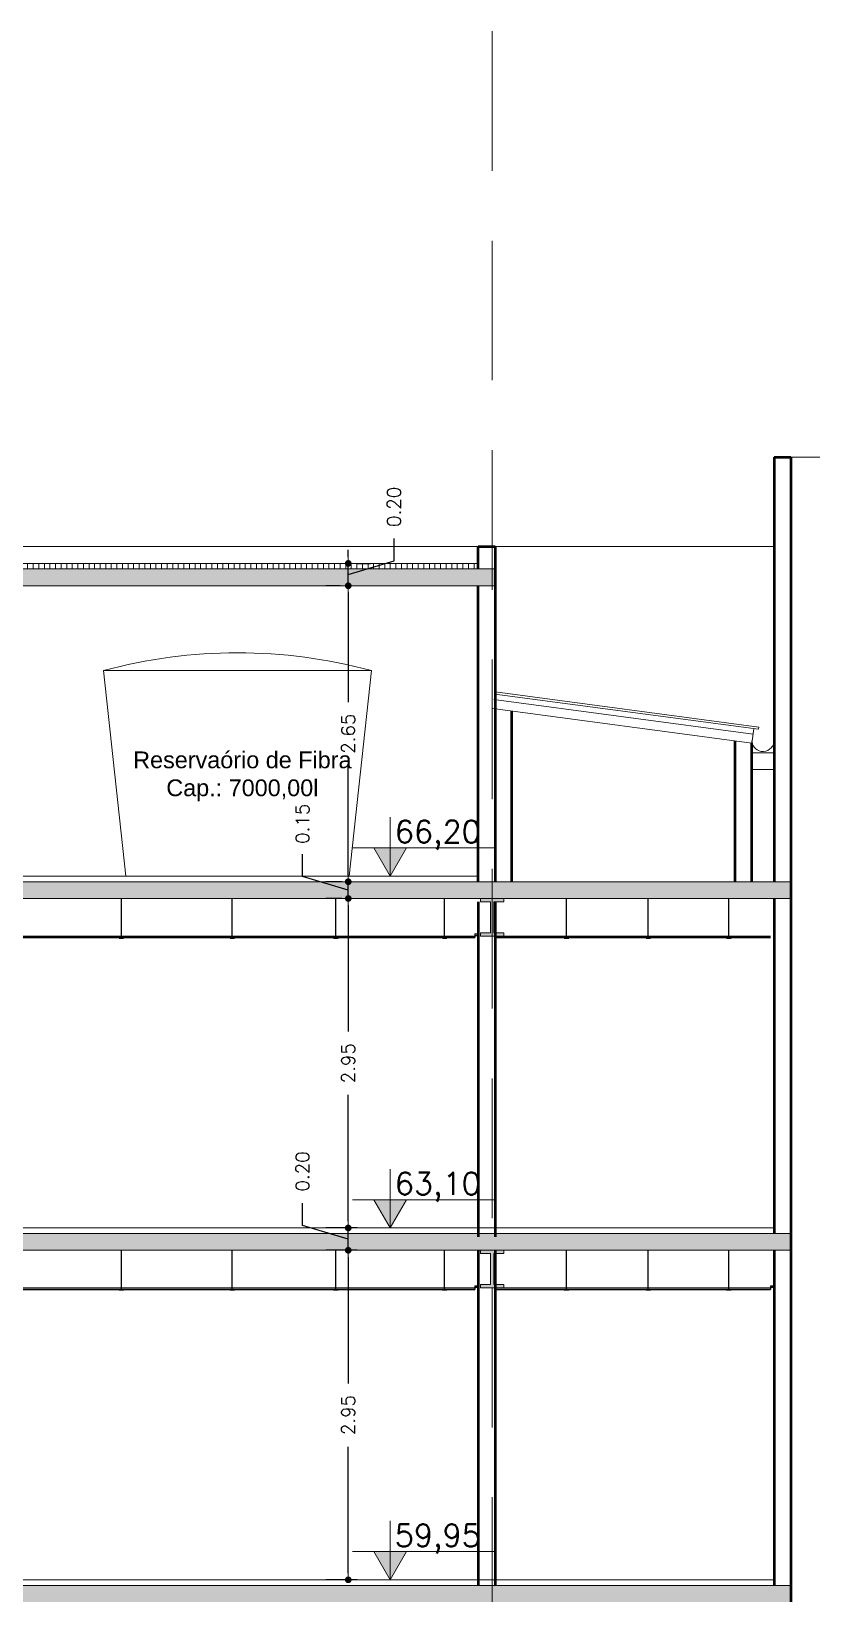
# Model space of a CAD drawing. Header units: millimetres. Extents: x 1135 to 1350, y 205 to 283.
# Drawn here: x 1310.6 to 1317.59, y 266.53 to 280.51 of the extents above; entities that cross this region are included whole.
import ezdxf

# ---------------------------------------------------------------- set-up
doc = ezdxf.new("R2010")
doc.units = ezdxf.units.MM
doc.header["$LTSCALE"] = 10
doc.header["$PDMODE"] = 1
doc.linetypes.add('DASHED2', pattern=[0.375, 0.25, -0.125])
doc.layers.get('0').update_dxf_attribs({"color": 90})
doc.layers.add('CIEL', color=8, linetype='Continuous')
doc.layers.add('FONDO', color=8, linetype='Continuous')
for name, color, linetype, lineweight in [('COTA', 90, 'Continuous', 9), ('HACHT', 90, 'Continuous', 9), ('linha estutura', 252, 'Continuous', 13), ('PAREDES 2', 50, 'Continuous', 50), ('pn 02', 16, 'Continuous', 20), ('PN-01', 90, 'Continuous', 13)]:
    doc.layers.add(name, color=color, linetype=linetype, lineweight=lineweight)
doc.styles.get("Standard").update_dxf_attribs({"font": 'simplex.shx'})
doc.dimstyles.new('1-100', dxfattribs={"dimtxt": 0.12, "dimasz": 0.06, "dimexe": 0.2, "dimexo": 0.1, "dimgap": 0.1, "dimtad": 0, "dimzin": 0, "dimdsep": 46, "dimtxsty": 'Standard', "dimblk": 'DOT', "dimcen": 0.09, "dimclrd": 90, "dimclre": 90, "dimclrt": 16, "dimadec": 0, "dimazin": 0, "dimtfac": 1, "dimtofl": 0, "dimtmove": 0, "dimatfit": 3, "dimldrblk": 'DOT', "dimfxl": 0, "dimtolj": 1, "dimtzin": 0, "dimarcsym": 0})

# ---------------------------------------------------------------- blocks, each defined once
blk = doc.blocks.new('_DOT')
at = {"color": 0, "linetype": 'ByBlock'}
blk.add_line((-0.5, 0), (-1, 0), dxfattribs=at)
at = {"color": 0, "linetype": 'ByBlock', "const_width": 0.5}
blk.add_lwpolyline([(-0.25, 0, 1), (0.25, 0, 1)], format="xyb", close=True, dxfattribs=at)
blk = doc.blocks.new('*D91')
at = {"layer": 'COTA', "color": 90, "lineweight": -2}
for p, q in [((1313.518, 269.6), (1313.239, 269.6)), ((1313.439, 269.54), (1313.439, 268.408)), ((1313.439, 266.71), (1313.439, 267.842)), ((1313.518, 266.65), (1313.239, 266.65))]:
    blk.add_line(p, q, dxfattribs=at)
at = {"layer": 'Defpoints', "color": 0}
for p in [(1313.439, 269.6), (1313.618, 269.6), (1313.618, 266.65)]:
    blk.add_point(p, dxfattribs=at)
at = {"layer": 'COTA', "color": 90, "lineweight": -2, "xscale": 0.06, "yscale": 0.06, "zscale": 0.06}
for p, rotation in [((1313.439, 269.6), 90), ((1313.439, 266.65), 270)]:
    blk.add_blockref('_DOT', p, dxfattribs=dict(at, rotation=rotation))
at = {"layer": 'COTA', "color": 16, "insert": (1313.439, 268.125), "char_height": 0.12, "attachment_point": 5, "rotation": 90}
blk.add_mtext('\\A1;2.95', dxfattribs=at)
blk = doc.blocks.new('*D92')
at = {"layer": 'COTA', "color": 90, "lineweight": -2}
for p, q in [((1313.029, 269.823), (1313.029, 270.023)), ((1313.439, 269.86), (1313.439, 269.92)), ((1313.439, 269.7), (1313.029, 269.823)), ((1313.518, 269.8), (1313.239, 269.8)), ((1313.439, 269.6), (1313.439, 269.8)), ((1313.518, 269.6), (1313.239, 269.6)), ((1313.439, 269.54), (1313.439, 269.48))]:
    blk.add_line(p, q, dxfattribs=at)
at = {"layer": 'Defpoints', "color": 0}
for p in [(1313.439, 269.8), (1313.618, 269.8), (1313.618, 269.6)]:
    blk.add_point(p, dxfattribs=at)
at = {"layer": 'COTA', "color": 90, "lineweight": -2, "xscale": 0.06, "yscale": 0.06, "zscale": 0.06}
for p, rotation in [((1313.439, 269.8), 270), ((1313.439, 269.6), 90)]:
    blk.add_blockref('_DOT', p, dxfattribs=dict(at, rotation=rotation))
at = {"layer": 'COTA', "color": 16, "insert": (1313.029, 270.306), "char_height": 0.12, "attachment_point": 5, "rotation": 90}
blk.add_mtext('\\A1;0.20', dxfattribs=at)
blk = doc.blocks.new('*D93')
at = {"layer": 'COTA', "color": 90, "lineweight": -2}
for p, q in [((1313.381, 272.75), (1313.239, 272.75)), ((1313.439, 272.69), (1313.439, 271.558)), ((1313.439, 269.86), (1313.439, 270.992)), ((1313.518, 269.8), (1313.239, 269.8))]:
    blk.add_line(p, q, dxfattribs=at)
at = {"layer": 'Defpoints', "color": 0}
for p in [(1313.439, 272.75), (1313.481, 272.75), (1313.618, 269.8)]:
    blk.add_point(p, dxfattribs=at)
at = {"layer": 'COTA', "color": 90, "lineweight": -2, "xscale": 0.06, "yscale": 0.06, "zscale": 0.06}
for p, rotation in [((1313.439, 272.75), 90), ((1313.439, 269.8), 270)]:
    blk.add_blockref('_DOT', p, dxfattribs=dict(at, rotation=rotation))
at = {"layer": 'COTA', "color": 16, "insert": (1313.439, 271.275), "char_height": 0.12, "attachment_point": 5, "rotation": 90}
blk.add_mtext('\\A1;2.95', dxfattribs=at)
blk = doc.blocks.new('*D94')
at = {"layer": 'COTA', "color": 90, "lineweight": -2}
for p, q in [((1313.029, 272.948), (1313.029, 273.148)), ((1313.439, 272.825), (1313.029, 272.948)), ((1313.439, 272.96), (1313.439, 273.02)), ((1313.381, 272.9), (1313.239, 272.9)), ((1313.439, 272.75), (1313.439, 272.9)), ((1313.381, 272.75), (1313.239, 272.75)), ((1313.439, 272.69), (1313.439, 272.63))]:
    blk.add_line(p, q, dxfattribs=at)
at = {"layer": 'Defpoints', "color": 0}
for p in [(1313.439, 272.9), (1313.481, 272.9), (1313.481, 272.75)]:
    blk.add_point(p, dxfattribs=at)
at = {"layer": 'COTA', "color": 90, "lineweight": -2, "xscale": 0.06, "yscale": 0.06, "zscale": 0.06}
for p, rotation in [((1313.439, 272.9), 270), ((1313.439, 272.75), 90)]:
    blk.add_blockref('_DOT', p, dxfattribs=dict(at, rotation=rotation))
at = {"layer": 'COTA', "color": 16, "insert": (1313.029, 273.419), "char_height": 0.12, "attachment_point": 5, "rotation": 90}
blk.add_mtext('\\A1;0.15', dxfattribs=at)
blk = doc.blocks.new('*D95')
at = {"layer": 'COTA', "color": 90, "lineweight": -2}
for p, q in [((1313.367, 275.55), (1313.239, 275.55)), ((1313.439, 275.49), (1313.439, 274.508)), ((1313.439, 272.96), (1313.439, 273.942)), ((1313.381, 272.9), (1313.239, 272.9))]:
    blk.add_line(p, q, dxfattribs=at)
at = {"layer": 'Defpoints', "color": 0}
for p in [(1313.439, 275.55), (1313.467, 275.55), (1313.481, 272.9)]:
    blk.add_point(p, dxfattribs=at)
at = {"layer": 'COTA', "color": 90, "lineweight": -2, "xscale": 0.06, "yscale": 0.06, "zscale": 0.06}
for p, rotation in [((1313.439, 275.55), 90), ((1313.439, 272.9), 270)]:
    blk.add_blockref('_DOT', p, dxfattribs=dict(at, rotation=rotation))
at = {"layer": 'COTA', "color": 16, "insert": (1313.439, 274.225), "char_height": 0.12, "attachment_point": 5, "rotation": 90}
blk.add_mtext('\\A1;2.65', dxfattribs=at)
blk = doc.blocks.new('*D96')
at = {"layer": 'COTA', "color": 90, "lineweight": -2}
for p, q in [((1313.439, 275.81), (1313.439, 275.87)), ((1313.849, 275.773), (1313.849, 275.973)), ((1313.439, 275.65), (1313.849, 275.773)), ((1313.439, 275.55), (1313.439, 275.75)), ((1313.516, 275.75), (1313.639, 275.75)), ((1313.367, 275.55), (1313.239, 275.55)), ((1313.439, 275.49), (1313.439, 275.43))]:
    blk.add_line(p, q, dxfattribs=at)
at = {"layer": 'Defpoints', "color": 0}
for p in [(1313.416, 275.75), (1313.439, 275.75), (1313.467, 275.55)]:
    blk.add_point(p, dxfattribs=at)
at = {"layer": 'COTA', "color": 90, "lineweight": -2, "xscale": 0.06, "yscale": 0.06, "zscale": 0.06}
for p, rotation in [((1313.439, 275.75), 270), ((1313.439, 275.55), 90)]:
    blk.add_blockref('_DOT', p, dxfattribs=dict(at, rotation=rotation))
at = {"layer": 'COTA', "color": 16, "insert": (1313.849, 276.256), "char_height": 0.12, "attachment_point": 5, "rotation": 90}
blk.add_mtext('\\A1;0.20', dxfattribs=at)

msp = doc.modelspace()

# ---------------------------------------------------------------- hatches: boundary and pattern name
at = {"layer": 'HACHT'}
h = msp.add_hatch(color=256, dxfattribs=at)
h.paths.add_polyline_path([(1306.599, 269.75), (1306.599, 269.6), (1306.809, 269.6), (1317.404, 269.6), (1317.404, 269.75)])
h.paths.add_polyline_path([(1317.404, 272.9), (1303.627, 272.9, -0.041743), (1303.61, 272.9), (1303.268, 272.9), (1303.268, 272.75), (1317.404, 272.75)])
h.paths.add_polyline_path([(1303.987, 269.75), (1303.268, 269.75), (1303.268, 269.6), (1303.671, 269.6, -0.263734), (1303.675, 269.6), (1303.987, 269.6)])
h.paths.add_polyline_path([(1324.6, 271.318), (1325.479, 271.318), (1325.479, 271.468), (1324.279, 271.468), (1324.279, 271.282), (1324.009, 271.282), (1324.009, 271.097), (1323.739, 271.097), (1323.739, 270.912), (1323.469, 270.912), (1323.469, 270.726), (1323.199, 270.726), (1323.199, 270.541), (1322.929, 270.541), (1322.929, 270.356), (1322.659, 270.356), (1322.659, 270.171), (1322.389, 270.171), (1322.389, 269.985), (1322.119, 269.985), (1322.119, 269.75), (1318.229, 269.75), (1318.229, 269.55), (1322.024, 269.55)])
h.paths.add_polyline_path([(1325.729, 272.9), (1318.229, 272.9), (1318.229, 272.75), (1325.729, 272.75)])
h.paths.add_polyline_path([(1325.729, 275.7), (1318.229, 275.7), (1318.229, 275.55), (1325.729, 275.55)])
h.paths.add_polyline_path([(1314.754, 275.7), (1306.709, 275.7), (1306.709, 275.55), (1314.754, 275.55)])
h = msp.add_hatch(color=256, dxfattribs=at)
h.paths.add_polyline_path([(1324.6, 252.418), (1325.479, 252.418), (1325.479, 252.568), (1324.279, 252.568), (1324.279, 252.382), (1324.009, 252.382), (1324.009, 252.197), (1323.739, 252.197), (1323.739, 252.012), (1323.469, 252.012), (1323.469, 251.826), (1323.199, 251.826), (1323.199, 251.641), (1322.929, 251.641), (1322.929, 251.456), (1322.659, 251.456), (1322.659, 251.271), (1322.389, 251.271), (1322.389, 251.085), (1322.119, 251.085), (1322.119, 250.85), (1318.229, 250.85), (1318.229, 250.65), (1322.024, 250.65)])
h.paths.add_polyline_path([(1324.6, 255.568), (1325.479, 255.568), (1325.479, 255.718), (1324.279, 255.718), (1324.279, 255.532), (1324.009, 255.532), (1324.009, 255.347), (1323.739, 255.347), (1323.739, 255.162), (1323.469, 255.162), (1323.469, 254.976), (1323.199, 254.976), (1323.199, 254.791), (1322.929, 254.791), (1322.929, 254.606), (1322.659, 254.606), (1322.659, 254.421), (1322.389, 254.421), (1322.389, 254.235), (1322.119, 254.235), (1322.119, 254), (1318.229, 254), (1318.229, 253.85), (1322.024, 253.85), (1322.097, 253.85)])
h.paths.add_polyline_path([(1324.6, 258.718), (1325.479, 258.718), (1325.479, 258.868), (1324.279, 258.868), (1324.279, 258.682), (1324.009, 258.682), (1324.009, 258.497), (1323.739, 258.497), (1323.739, 258.312), (1323.469, 258.312), (1323.469, 258.126), (1323.199, 258.126), (1323.199, 257.941), (1322.929, 257.941), (1322.929, 257.756), (1322.659, 257.756), (1322.659, 257.571), (1322.389, 257.571), (1322.389, 257.385), (1322.119, 257.385), (1322.119, 257.15), (1318.229, 257.15), (1318.229, 256.95), (1322.024, 256.95)])
h.paths.add_polyline_path([(1324.6, 261.868), (1325.479, 261.868), (1325.479, 262.018), (1324.279, 262.018), (1324.279, 261.832), (1324.009, 261.832), (1324.009, 261.647), (1323.739, 261.647), (1323.739, 261.462), (1323.469, 261.462), (1323.469, 261.276), (1323.199, 261.276), (1323.199, 261.091), (1322.929, 261.091), (1322.929, 260.906), (1322.659, 260.906), (1322.659, 260.721), (1322.389, 260.721), (1322.389, 260.535), (1322.119, 260.535), (1322.119, 260.3), (1318.229, 260.3), (1318.229, 260.15), (1322.024, 260.15), (1322.097, 260.15)])
h.paths.add_polyline_path([(1324.6, 265.018), (1325.479, 265.018), (1325.479, 265.168), (1324.279, 265.168), (1324.279, 264.982), (1324.009, 264.982), (1324.009, 264.797), (1323.739, 264.797), (1323.739, 264.612), (1323.469, 264.612), (1323.469, 264.426), (1323.199, 264.426), (1323.199, 264.241), (1322.929, 264.241), (1322.929, 264.056), (1322.659, 264.056), (1322.659, 263.871), (1322.389, 263.871), (1322.389, 263.685), (1322.119, 263.685), (1322.119, 263.45), (1318.229, 263.45), (1318.229, 263.25), (1322.024, 263.25)])
h.paths.add_polyline_path([(1317.404, 254), (1303.268, 254), (1303.268, 253.85), (1317.404, 253.85)])
h.paths.add_polyline_path([(1317.404, 260.3), (1303.729, 260.3), (1303.729, 260.15), (1317.404, 260.15)])
h.paths.add_polyline_path([(1317.404, 266.6), (1303.729, 266.6), (1303.729, 266.45), (1317.404, 266.45)])
h.paths.add_polyline_path([(1322.108, 254.104), (1322.339, 254.104), (1322.339, 254.284), (1322.108, 254.284)], flags=25)
h.paths.add_polyline_path([(1322.108, 260.404), (1322.339, 260.404), (1322.339, 260.584), (1322.108, 260.584)], flags=25)
at = {"layer": 'linha estutura'}
h = msp.add_hatch(dxfattribs=at)
h.set_pattern_fill('_USER', color=256, scale=0.05, angle=90, style=0, pattern_type=0)
h.set_pattern_definition([(90, (759.06589, 189.11928), (-0.05, 3e-18), [])])
h.paths.add_polyline_path([(1306.859, 275.75), (1306.859, 275.7), (1314.604, 275.7), (1314.604, 275.75)])
at = {"layer": 'pn 02'}
for points in [[(1313.961, 273.203), (1313.669, 273.203), (1313.815, 272.95)], [(1314.624, 272.443), (1314.624, 272.413), (1314.834, 272.413), (1314.834, 272.443), (1314.744, 272.443), (1314.744, 272.72), (1314.834, 272.72), (1314.834, 272.75), (1314.624, 272.75), (1314.624, 272.72), (1314.714, 272.72), (1314.714, 272.443)], [(1313.961, 270.053), (1313.669, 270.053), (1313.815, 269.8)], [(1314.624, 269.293), (1314.624, 269.263), (1314.834, 269.263), (1314.834, 269.293), (1314.744, 269.293), (1314.744, 269.57), (1314.834, 269.57), (1314.834, 269.6), (1314.624, 269.6), (1314.624, 269.57), (1314.714, 269.57), (1314.714, 269.293)], [(1313.961, 266.903), (1313.669, 266.903), (1313.815, 266.65)]]:
    msp.add_hatch(color=256, dxfattribs=at).paths.add_polyline_path(points)

# ---------------------------------------------------------------- linework, layer by layer
at = {"layer": 'CIEL'}
for p, q in [((1306.599, 272.413), (1314.573, 272.413)), ((1306.599, 272.4), (1314.573, 272.4)), ((1311.386, 272.396), (1311.426, 272.396)), ((1312.38, 272.396), (1312.419, 272.396)), ((1313.308, 272.396), (1313.348, 272.396)), ((1314.282, 272.396), (1314.322, 272.396)), ((1314.573, 272.432), (1314.604, 272.432)), ((1314.573, 272.432), (1314.573, 272.419)), ((1314.573, 272.419), (1314.604, 272.419)), ((1314.573, 272.413), (1314.573, 272.4)), ((1314.754, 272.413), (1317.223, 272.413)), ((1314.754, 272.4), (1317.223, 272.4)), ((1315.375, 272.396), (1315.415, 272.396)), ((1316.107, 272.396), (1316.147, 272.396)), ((1316.829, 272.396), (1316.869, 272.396)), ((1306.599, 269.263), (1314.573, 269.263)), ((1306.599, 269.25), (1314.573, 269.25)), ((1311.386, 269.246), (1311.426, 269.246)), ((1312.38, 269.246), (1312.419, 269.246)), ((1313.308, 269.246), (1313.348, 269.246)), ((1314.282, 269.246), (1314.322, 269.246)), ((1314.573, 269.282), (1314.604, 269.282)), ((1314.573, 269.282), (1314.573, 269.269)), ((1314.573, 269.269), (1314.604, 269.269)), ((1314.573, 269.263), (1314.573, 269.25)), ((1314.754, 269.263), (1317.223, 269.263)), ((1314.754, 269.25), (1317.223, 269.25)), ((1315.375, 269.246), (1315.415, 269.246)), ((1316.107, 269.246), (1316.147, 269.246)), ((1316.829, 269.246), (1316.869, 269.246)), ((1317.223, 269.282), (1317.254, 269.282)), ((1317.223, 269.282), (1317.223, 269.269)), ((1317.223, 269.269), (1317.254, 269.269)), ((1317.223, 269.263), (1317.223, 269.25))]:
    msp.add_line(p, q, dxfattribs=at)
at = {"layer": 'FONDO'}
for p, q in [((1311.406, 272.396), (1311.406, 272.75)), ((1312.399, 272.396), (1312.399, 272.75)), ((1313.328, 272.396), (1313.328, 272.75)), ((1314.302, 272.396), (1314.302, 272.75)), ((1315.395, 272.396), (1315.395, 272.75)), ((1316.127, 272.396), (1316.127, 272.75)), ((1316.849, 272.396), (1316.849, 272.75)), ((1311.406, 269.246), (1311.406, 269.6)), ((1312.399, 269.246), (1312.399, 269.6)), ((1313.328, 269.246), (1313.328, 269.6)), ((1314.302, 269.246), (1314.302, 269.6)), ((1315.395, 269.246), (1315.395, 269.6)), ((1316.127, 269.246), (1316.127, 269.6)), ((1316.849, 269.246), (1316.849, 269.6))]:
    msp.add_line(p, q, dxfattribs=at)
at = {"layer": 'linha estutura', "linetype": 'DASHED2', "ltscale": 0.5}
msp.add_line((1314.729, 280.514), (1314.729, 205.118), dxfattribs=at)
at = {"layer": 'linha estutura'}
msp.add_line((1306.859, 275.75), (1314.604, 275.75), dxfattribs=at)
at = {"layer": 'PAREDES 2'}
for p, q in [((1317.254, 276.7), (1317.254, 272.9)), ((1317.254, 276.7), (1317.404, 276.7)), ((1317.404, 276.7), (1317.404, 272.7)), ((1314.604, 275.9), (1314.754, 275.9)), ((1314.604, 275.7), (1314.604, 275.9)), ((1314.754, 275.9), (1314.754, 272.9)), ((1314.604, 272.9), (1314.604, 275.55)), ((1314.904, 272.9), (1314.904, 274.429)), ((1316.905, 272.9), (1316.905, 274.161)), ((1317.055, 272.9), (1317.055, 274.141)), ((1314.604, 272.72), (1314.604, 269.72)), ((1314.754, 272.72), (1314.754, 269.72)), ((1317.254, 272.75), (1317.254, 269.75)), ((1317.404, 272.75), (1317.404, 269.55)), ((1314.604, 269.6), (1314.604, 266.6)), ((1314.754, 269.6), (1314.754, 266.6)), ((1317.254, 269.6), (1317.254, 266.6)), ((1317.404, 269.55), (1317.404, 266.4))]:
    msp.add_line(p, q, dxfattribs=at)
at = {"layer": 'pn 02'}
for p, q in [((1306.709, 275.7), (1314.754, 275.7)), ((1306.709, 275.55), (1314.754, 275.55)), ((1314.744, 274.531), (1317.066, 274.221)), ((1314.751, 274.58), (1317.114, 274.265)), ((1314.754, 274.6), (1317.117, 274.284)), ((1314.734, 274.451), (1317.055, 274.141)), ((1317.055, 274.141), (1317.072, 274.27)), ((1317.117, 274.284), (1317.114, 274.265)), ((1317.055, 274.055), (1317.254, 274.055)), ((1317.055, 273.905), (1317.254, 273.905)), ((1313.815, 272.95), (1313.815, 273.478)), ((1313.478, 273.203), (1314.758, 273.203)), ((1306.859, 272.95), (1314.604, 272.95)), ((1303.268, 272.9), (1317.404, 272.9)), ((1303.268, 272.75), (1317.404, 272.75)), ((1313.815, 269.8), (1313.815, 270.328)), ((1313.478, 270.053), (1314.758, 270.053)), ((1306.599, 269.8), (1317.254, 269.8)), ((1306.599, 269.75), (1317.404, 269.75)), ((1306.599, 269.6), (1317.404, 269.6)), ((1313.815, 266.65), (1313.815, 267.178)), ((1313.478, 266.903), (1314.758, 266.903)), ((1303.729, 266.65), (1317.254, 266.65)), ((1303.729, 266.6), (1317.404, 266.6))]:
    msp.add_line(p, q, dxfattribs=at)
for points in [[(1311.246, 274.79), (1311.446, 272.95), (1313.446, 272.95), (1313.646, 274.79)], [(1313.815, 272.95), (1313.961, 273.203), (1313.669, 273.203)], [(1313.815, 269.8), (1313.961, 270.053), (1313.669, 270.053)], [(1313.815, 266.65), (1313.961, 266.903), (1313.669, 266.903)]]:
    msp.add_lwpolyline(points, close=True, dxfattribs=at)
at = {"layer": 'pn 02', "linetype": 'Continuous'}
for points in [[(1314.624, 272.443), (1314.624, 272.413), (1314.834, 272.413), (1314.834, 272.443), (1314.744, 272.443), (1314.744, 272.72), (1314.834, 272.72), (1314.834, 272.75), (1314.624, 272.75), (1314.624, 272.72), (1314.714, 272.72), (1314.714, 272.443)], [(1314.624, 269.293), (1314.624, 269.263), (1314.834, 269.263), (1314.834, 269.293), (1314.744, 269.293), (1314.744, 269.57), (1314.834, 269.57), (1314.834, 269.6), (1314.624, 269.6), (1314.624, 269.57), (1314.714, 269.57), (1314.714, 269.293)]]:
    msp.add_lwpolyline(points, close=True, dxfattribs=at)
at = {"layer": 'pn 02'}
for centre, radius, start, end in [((1312.446, 270.37), 4.58, 74.8107, 105.1893), ((1317.155, 274.166), 0.1, 183.4346, 1.7478)]:
    msp.add_arc(centre, radius, start, end, dxfattribs=at)
at = {"layer": 'PN-01'}
for p, q in [((1317.404, 276.7), (1318.229, 276.7)), ((1306.859, 275.9), (1314.604, 275.9)), ((1314.754, 275.9), (1317.254, 275.9))]:
    msp.add_line(p, q, dxfattribs=at)

# ---------------------------------------------------------------- texts
at = {"layer": 'COTA'}
for s, p in [('66,20', (1313.856, 273.248)), ('63,10', (1313.856, 270.098)), ('59,95', (1313.856, 266.948))]:
    msp.add_text(s, height=0.2, dxfattribs=at).set_placement(p)
at = {"layer": 'COTA', "insert": (1312.49, 274.066), "char_height": 0.15, "width": 2.11374, "attachment_point": 2}
msp.add_mtext('{\\fArial|b0|i0|c0|p34;Reservaório de Fibra\\PCap.: 7000,00l}', dxfattribs=at)

# ---------------------------------------------------------------- dimensions: what is measured, and where the dimension line sits
at = {"layer": 'COTA'}
for base, p1, p2, picture, middle in [((1313.439, 275.75), (1313.467, 275.55), (1313.416, 275.75), '*D96', (1313.849, 276.073)), ((1313.439, 275.55), (1313.481, 272.9), (1313.467, 275.55), '*D95', (1313.439, 274.225)), ((1313.439, 272.9), (1313.481, 272.75), (1313.481, 272.9), '*D94', (1313.029, 273.248)), ((1313.439, 272.75), (1313.618, 269.8), (1313.481, 272.75), '*D93', (1313.439, 271.275)), ((1313.439, 269.8), (1313.618, 269.6), (1313.618, 269.8), '*D92', (1313.029, 270.123)), ((1313.439, 269.6), (1313.618, 266.65), (1313.618, 269.6), '*D91', (1313.439, 268.125))]:
    dim = msp.add_linear_dim(base=base, p1=p1, p2=p2, angle=90, dimstyle='1-100', override={"dimtmove": 1}, dxfattribs=at)
    dim.commit()
    dim.dimension.update_dxf_attribs({"geometry": picture, "text_midpoint": middle})

doc.saveas('drawing.dxf')
